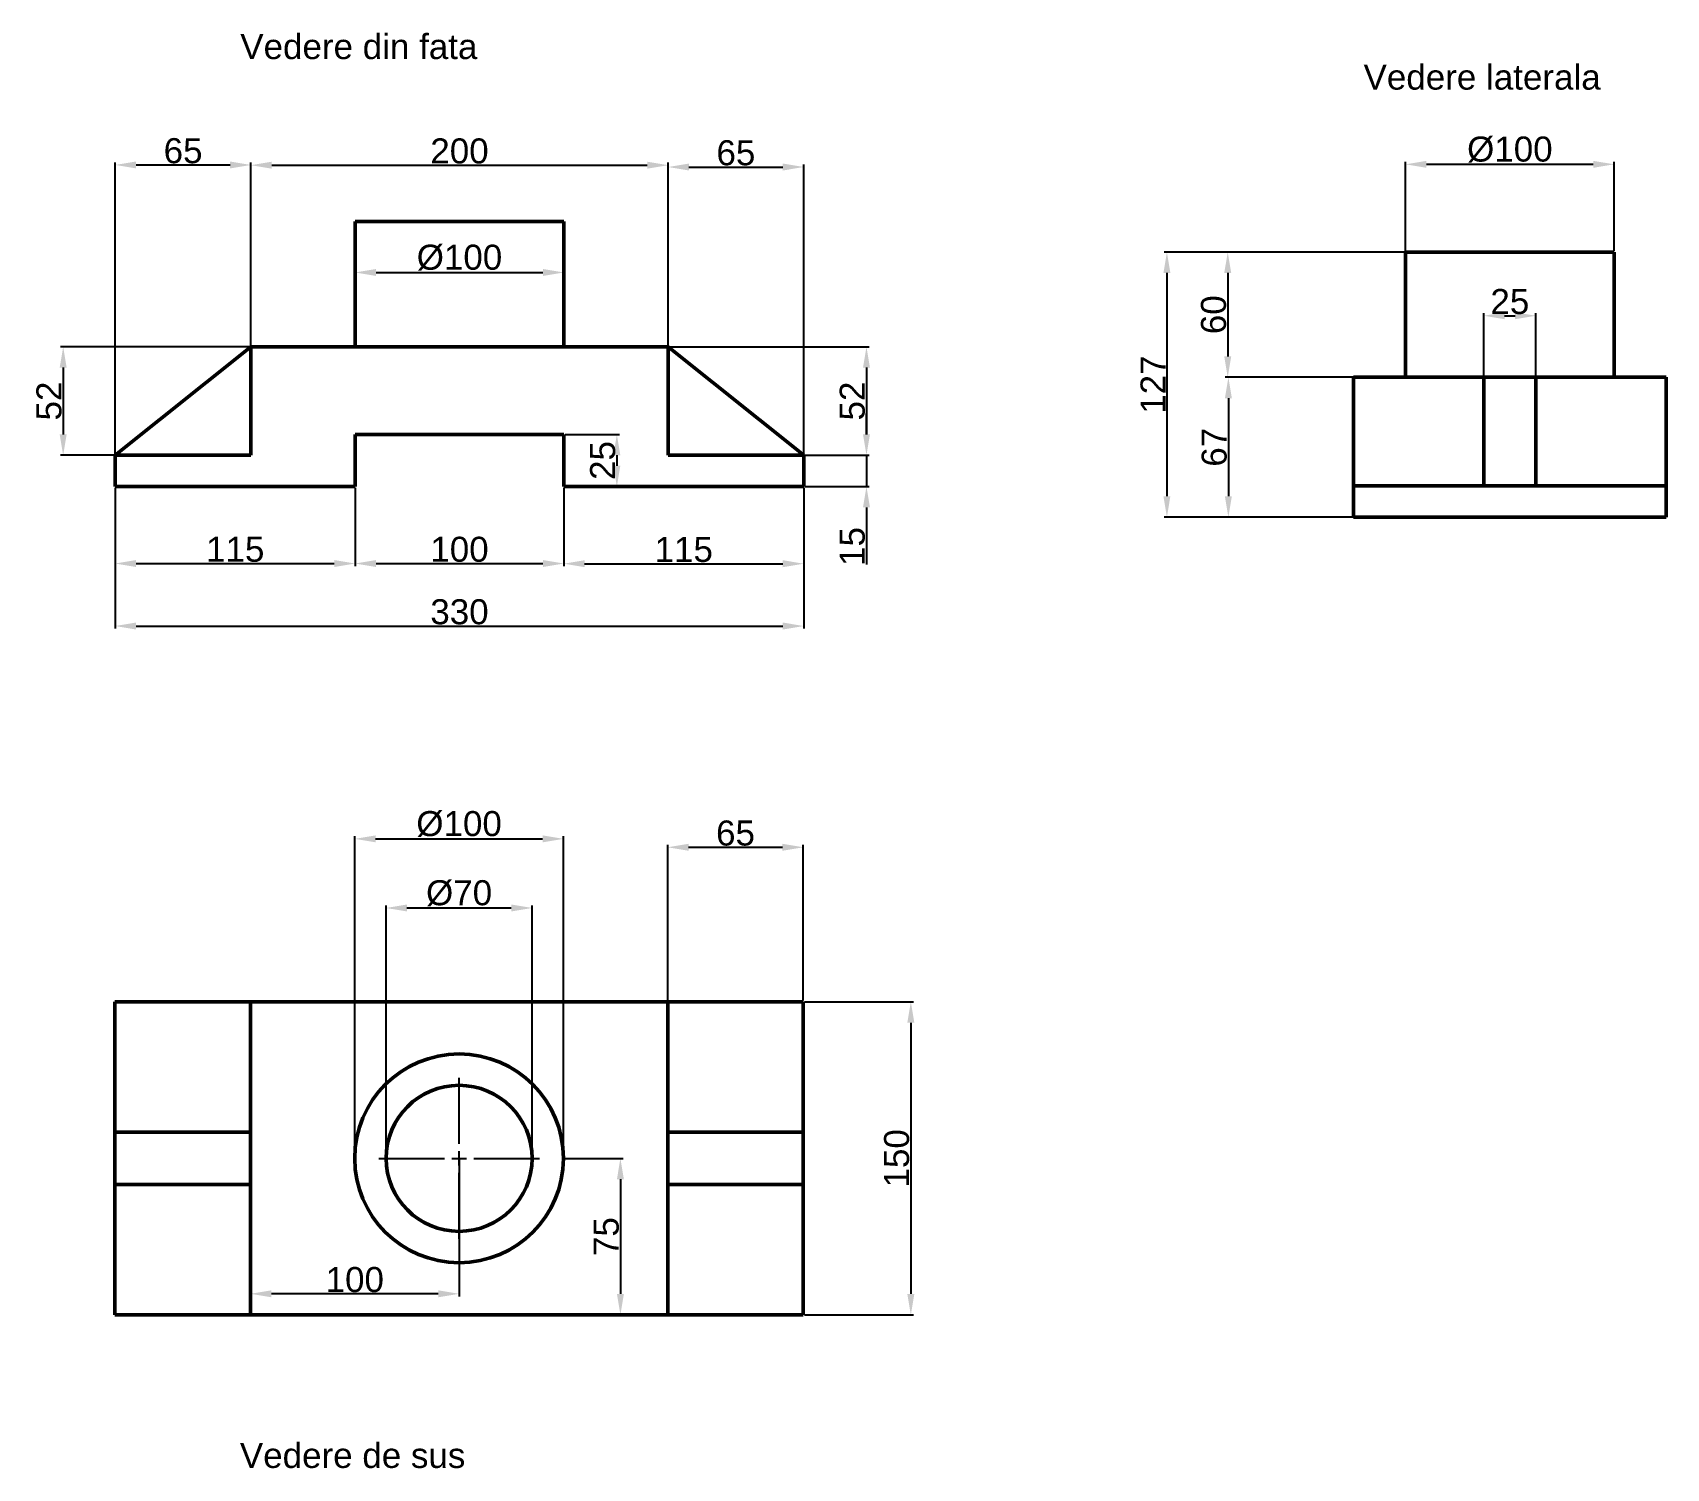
# Model space of a CAD drawing. Header units: millimetres. Extents: x 1008 to 1792, y 717 to 1405.
import ezdxf

# ---------------------------------------------------------------- set-up
doc = ezdxf.new("R2010")
doc.units = ezdxf.units.MM
doc.header["$LTSCALE"] = 1000
doc.linetypes.add('CENTER2', pattern=[28.575, 19.05, -3.175, 3.175, -3.175])
doc.layers.add('Contur', color=7, linetype='Continuous', lineweight=50)
doc.layers.add('Cote', color=7, linetype='Continuous', lineweight=25)
doc.styles.get("Standard").update_dxf_attribs({"font": 'arial.ttf'})
doc.styles.add('Text', font='arial.ttf', dxfattribs={"height": 12})
doc.dimstyles.new('ISO-25', dxfattribs={"dimtxt": 12, "dimasz": 10, "dimexe": 1.25, "dimexo": 0.625, "dimtad": 1, "dimtxsty": 'Standard', "dimcen": 2.5, "dimadec": 0, "dimazin": 0, "dimtfac": 1, "dimtmove": 0, "dimatfit": 3, "dimfxl": 1, "dimarcsym": 0})

# ---------------------------------------------------------------- blocks, each defined once
blk = doc.blocks.new('*D2')
at = {"layer": 'Cote', "color": 0, "lineweight": -2, "transparency": 16777216}
for p, q in [((1665.95, 1300.22), (1580.08, 1300.22)), ((1581.33, 1290.22), (1581.33, 1250.22)), ((1665.95, 1240.22), (1580.08, 1240.22))]:
    blk.add_line(p, q, dxfattribs=at)
at = {"layer": 'Cote', "color": 0, "transparency": 16777216}
for points in [[(1579.66, 1290.22), (1583, 1290.22), (1581.33, 1300.22)], [(1579.66, 1250.22), (1583, 1250.22), (1581.33, 1240.22)]]:
    blk.add_solid(points, dxfattribs=at)
at = {"layer": 'Defpoints', "color": 0, "transparency": 16777216}
for p in [(1666.57, 1300.22), (1581.33, 1240.22), (1666.57, 1240.22)]:
    blk.add_point(p, dxfattribs=at)
at = {"layer": 'Cote', "color": 0, "transparency": 16777216, "insert": (1574.58, 1270.22), "char_height": 12, "attachment_point": 5, "rotation": 90}
blk.add_mtext('60', dxfattribs=at)
blk = doc.blocks.new('*D3')
at = {"layer": 'Cote', "color": 0, "lineweight": -2, "transparency": 16777216}
for p, q in [((1640.95, 1240.22), (1580.39, 1240.22)), ((1581.64, 1230.22), (1581.64, 1183.22)), ((1640.95, 1173.22), (1580.39, 1173.22))]:
    blk.add_line(p, q, dxfattribs=at)
at = {"layer": 'Cote', "color": 0, "transparency": 16777216}
for points in [[(1579.97, 1230.22), (1583.3, 1230.22), (1581.64, 1240.22)], [(1579.97, 1183.22), (1583.3, 1183.22), (1581.64, 1173.22)]]:
    blk.add_solid(points, dxfattribs=at)
at = {"layer": 'Defpoints', "color": 0, "transparency": 16777216}
for p in [(1641.57, 1240.22), (1581.64, 1173.22), (1641.57, 1173.22)]:
    blk.add_point(p, dxfattribs=at)
at = {"layer": 'Cote', "color": 0, "transparency": 16777216, "insert": (1574.89, 1206.72), "char_height": 12, "attachment_point": 5, "rotation": 90}
blk.add_mtext('67', dxfattribs=at)
blk = doc.blocks.new('*D4')
at = {"layer": 'Cote', "color": 0, "lineweight": -2, "transparency": 16777216}
for p, q in [((1666.57, 1300.85), (1666.57, 1343.54)), ((1676.57, 1342.29), (1756.57, 1342.29)), ((1766.57, 1300.85), (1766.57, 1343.54))]:
    blk.add_line(p, q, dxfattribs=at)
at = {"layer": 'Cote', "color": 0, "transparency": 16777216}
for points in [[(1676.57, 1343.95), (1676.57, 1340.62), (1666.57, 1342.29)], [(1756.57, 1343.95), (1756.57, 1340.62), (1766.57, 1342.29)]]:
    blk.add_solid(points, dxfattribs=at)
at = {"layer": 'Defpoints', "color": 0, "transparency": 16777216}
for p in [(1766.57, 1342.29), (1666.57, 1300.22), (1766.57, 1300.22)]:
    blk.add_point(p, dxfattribs=at)
at = {"layer": 'Cote', "color": 0, "transparency": 16777216, "insert": (1716.57, 1349.38), "char_height": 12, "attachment_point": 5}
blk.add_mtext('%%C100', dxfattribs=at)
blk = doc.blocks.new('*D5')
at = {"layer": 'Cote', "color": 0, "lineweight": -2, "transparency": 16777216}
for p, q in [((1765.95, 1300.22), (1550.92, 1300.22)), ((1552.17, 1290.22), (1552.17, 1183.22)), ((1765.95, 1173.22), (1550.92, 1173.22))]:
    blk.add_line(p, q, dxfattribs=at)
at = {"layer": 'Cote', "color": 0, "transparency": 16777216}
for points in [[(1550.5, 1290.22), (1553.83, 1290.22), (1552.17, 1300.22)], [(1550.5, 1183.22), (1553.83, 1183.22), (1552.17, 1173.22)]]:
    blk.add_solid(points, dxfattribs=at)
at = {"layer": 'Defpoints', "color": 0, "transparency": 16777216}
for p in [(1766.57, 1300.22), (1552.17, 1173.22), (1766.57, 1173.22)]:
    blk.add_point(p, dxfattribs=at)
at = {"layer": 'Cote', "color": 0, "transparency": 16777216, "insert": (1545.52, 1236.72), "char_height": 12, "attachment_point": 5, "rotation": 90}
blk.add_mtext('127', dxfattribs=at)
blk = doc.blocks.new('*D6')
at = {"layer": 'Cote', "color": 0, "lineweight": -2, "transparency": 16777216}
for p, q in [((1704.07, 1240.85), (1704.07, 1270.98)), ((1714.07, 1269.73), (1719.07, 1269.73)), ((1729.07, 1240.85), (1729.07, 1270.98))]:
    blk.add_line(p, q, dxfattribs=at)
at = {"layer": 'Cote', "color": 0, "transparency": 16777216}
for points in [[(1714.07, 1271.39), (1714.07, 1268.06), (1704.07, 1269.73)], [(1719.07, 1271.39), (1719.07, 1268.06), (1729.07, 1269.73)]]:
    blk.add_solid(points, dxfattribs=at)
at = {"layer": 'Defpoints', "color": 0, "transparency": 16777216}
for p in [(1729.07, 1269.73), (1704.07, 1240.22), (1729.07, 1240.22)]:
    blk.add_point(p, dxfattribs=at)
at = {"layer": 'Cote', "color": 0, "transparency": 16777216, "insert": (1716.57, 1276.48), "char_height": 12, "attachment_point": 5}
blk.add_mtext('25', dxfattribs=at)
blk = doc.blocks.new('*D7')
at = {"layer": 'Cote', "color": 0, "lineweight": -2, "transparency": 16777216}
for p, q in [((1163.06, 1314.25), (1163.06, 1289.22)), ((1263.06, 1314.25), (1263.06, 1289.22)), ((1173.06, 1290.47), (1253.06, 1290.47))]:
    blk.add_line(p, q, dxfattribs=at)
at = {"layer": 'Cote', "color": 0, "transparency": 16777216}
for points in [[(1173.06, 1292.13), (1173.06, 1288.8), (1163.06, 1290.47)], [(1253.06, 1292.13), (1253.06, 1288.8), (1263.06, 1290.47)]]:
    blk.add_solid(points, dxfattribs=at)
at = {"layer": 'Defpoints', "color": 0, "transparency": 16777216}
for p in [(1163.06, 1314.87), (1263.06, 1314.87), (1263.06, 1290.47)]:
    blk.add_point(p, dxfattribs=at)
at = {"layer": 'Cote', "color": 0, "transparency": 16777216, "insert": (1213.06, 1297.56), "char_height": 12, "attachment_point": 5}
blk.add_mtext('%%C100', dxfattribs=at)
blk = doc.blocks.new('*D8')
at = {"layer": 'Cote', "color": 0, "lineweight": -2, "transparency": 16777216}
for p, q in [((1112.43, 1254.87), (1021.84, 1254.87)), ((1023.09, 1244.87), (1023.09, 1212.87)), ((1112.43, 1202.87), (1021.84, 1202.87))]:
    blk.add_line(p, q, dxfattribs=at)
at = {"layer": 'Cote', "color": 0, "transparency": 16777216}
for points in [[(1021.42, 1244.87), (1024.76, 1244.87), (1023.09, 1254.87)], [(1021.42, 1212.87), (1024.76, 1212.87), (1023.09, 1202.87)]]:
    blk.add_solid(points, dxfattribs=at)
at = {"layer": 'Defpoints', "color": 0, "transparency": 16777216}
for p in [(1113.06, 1254.87), (1023.09, 1202.87), (1113.06, 1202.87)]:
    blk.add_point(p, dxfattribs=at)
at = {"layer": 'Cote', "color": 0, "transparency": 16777216, "insert": (1016.34, 1228.87), "char_height": 12, "attachment_point": 5, "rotation": 90}
blk.add_mtext('52', dxfattribs=at)
blk = doc.blocks.new('*D9')
at = {"layer": 'Cote', "color": 0, "lineweight": -2, "transparency": 16777216}
for p, q in [((1048.06, 1203.5), (1048.06, 1343.24)), ((1058.06, 1341.99), (1103.06, 1341.99)), ((1113.06, 1203.5), (1113.06, 1343.24))]:
    blk.add_line(p, q, dxfattribs=at)
at = {"layer": 'Cote', "color": 0, "transparency": 16777216}
for points in [[(1058.06, 1343.65), (1058.06, 1340.32), (1048.06, 1341.99)], [(1103.06, 1343.65), (1103.06, 1340.32), (1113.06, 1341.99)]]:
    blk.add_solid(points, dxfattribs=at)
at = {"layer": 'Defpoints', "color": 0, "transparency": 16777216}
for p in [(1113.06, 1341.99), (1048.06, 1202.87), (1113.06, 1202.87)]:
    blk.add_point(p, dxfattribs=at)
at = {"layer": 'Cote', "color": 0, "transparency": 16777216, "insert": (1080.56, 1348.74), "char_height": 12, "attachment_point": 5}
blk.add_mtext('65', dxfattribs=at)
blk = doc.blocks.new('*D10')
at = {"layer": 'Cote', "color": 0, "lineweight": -2, "transparency": 16777216}
for p, q in [((1113.06, 1255.5), (1113.06, 1343.13)), ((1123.06, 1341.88), (1303.06, 1341.88)), ((1313.06, 1255.5), (1313.06, 1343.13))]:
    blk.add_line(p, q, dxfattribs=at)
at = {"layer": 'Cote', "color": 0, "transparency": 16777216}
for points in [[(1123.06, 1343.55), (1123.06, 1340.21), (1113.06, 1341.88)], [(1303.06, 1343.55), (1303.06, 1340.21), (1313.06, 1341.88)]]:
    blk.add_solid(points, dxfattribs=at)
at = {"layer": 'Defpoints', "color": 0, "transparency": 16777216}
for p in [(1313.06, 1341.88), (1113.06, 1254.87), (1313.06, 1254.87)]:
    blk.add_point(p, dxfattribs=at)
at = {"layer": 'Cote', "color": 0, "transparency": 16777216, "insert": (1213.06, 1348.63), "char_height": 12, "attachment_point": 5}
blk.add_mtext('200', dxfattribs=at)
blk = doc.blocks.new('*D11')
at = {"layer": 'Cote', "color": 0, "lineweight": -2, "transparency": 16777216}
for p, q in [((1408.15, 1212.87), (1408.15, 1222.87)), ((1378.68, 1202.87), (1409.4, 1202.87)), ((1408.15, 1202.87), (1408.15, 1187.87)), ((1378.68, 1187.87), (1409.4, 1187.87)), ((1408.15, 1177.87), (1408.15, 1150.47))]:
    blk.add_line(p, q, dxfattribs=at)
at = {"layer": 'Cote', "color": 0, "transparency": 16777216}
for points in [[(1406.49, 1212.87), (1409.82, 1212.87), (1408.15, 1202.87)], [(1406.49, 1177.87), (1409.82, 1177.87), (1408.15, 1187.87)]]:
    blk.add_solid(points, dxfattribs=at)
at = {"layer": 'Defpoints', "color": 0, "transparency": 16777216}
for p in [(1378.06, 1202.87), (1378.06, 1187.87), (1408.15, 1187.87)]:
    blk.add_point(p, dxfattribs=at)
at = {"layer": 'Cote', "color": 0, "transparency": 16777216, "insert": (1401.4, 1159.17), "char_height": 12, "attachment_point": 5, "rotation": 90}
blk.add_mtext('15', dxfattribs=at)
blk = doc.blocks.new('*D12')
at = {"layer": 'Cote', "color": 0, "lineweight": -2, "transparency": 16777216}
for p, q in [((1313.68, 1254.87), (1409.4, 1254.87)), ((1408.15, 1244.87), (1408.15, 1212.87)), ((1313.68, 1202.87), (1409.4, 1202.87))]:
    blk.add_line(p, q, dxfattribs=at)
at = {"layer": 'Cote', "color": 0, "transparency": 16777216}
for points in [[(1406.49, 1244.87), (1409.82, 1244.87), (1408.15, 1254.87)], [(1406.49, 1212.87), (1409.82, 1212.87), (1408.15, 1202.87)]]:
    blk.add_solid(points, dxfattribs=at)
at = {"layer": 'Defpoints', "color": 0, "transparency": 16777216}
for p in [(1313.06, 1254.87), (1313.06, 1202.87), (1408.15, 1202.87)]:
    blk.add_point(p, dxfattribs=at)
at = {"layer": 'Cote', "color": 0, "transparency": 16777216, "insert": (1401.4, 1228.87), "char_height": 12, "attachment_point": 5, "rotation": 90}
blk.add_mtext('52', dxfattribs=at)
blk = doc.blocks.new('*D13')
at = {"layer": 'Cote', "color": 0, "lineweight": -2, "transparency": 16777216}
for p, q in [((1263.68, 1212.87), (1289.75, 1212.87)), ((1288.5, 1202.87), (1288.5, 1197.87)), ((1263.68, 1187.87), (1289.75, 1187.87))]:
    blk.add_line(p, q, dxfattribs=at)
at = {"layer": 'Cote', "color": 0, "transparency": 16777216}
for points in [[(1286.83, 1202.87), (1290.17, 1202.87), (1288.5, 1212.87)], [(1286.83, 1197.87), (1290.17, 1197.87), (1288.5, 1187.87)]]:
    blk.add_solid(points, dxfattribs=at)
at = {"layer": 'Defpoints', "color": 0, "transparency": 16777216}
for p in [(1263.06, 1212.87), (1263.06, 1187.87), (1288.5, 1187.87)]:
    blk.add_point(p, dxfattribs=at)
at = {"layer": 'Cote', "color": 0, "transparency": 16777216, "insert": (1281.75, 1200.37), "char_height": 12, "attachment_point": 5, "rotation": 90}
blk.add_mtext('25', dxfattribs=at)
blk = doc.blocks.new('*D14')
at = {"layer": 'Cote', "color": 0, "lineweight": -2, "transparency": 16777216}
for p, q in [((1163.06, 1187.25), (1163.06, 1149.74)), ((1263.06, 1187.25), (1263.06, 1149.74)), ((1173.06, 1150.99), (1253.06, 1150.99))]:
    blk.add_line(p, q, dxfattribs=at)
at = {"layer": 'Cote', "color": 0, "transparency": 16777216}
for points in [[(1173.06, 1152.66), (1173.06, 1149.32), (1163.06, 1150.99)], [(1253.06, 1152.66), (1253.06, 1149.32), (1263.06, 1150.99)]]:
    blk.add_solid(points, dxfattribs=at)
at = {"layer": 'Defpoints', "color": 0, "transparency": 16777216}
for p in [(1163.06, 1187.87), (1263.06, 1187.87), (1263.06, 1150.99)]:
    blk.add_point(p, dxfattribs=at)
at = {"layer": 'Cote', "color": 0, "transparency": 16777216, "insert": (1213.06, 1157.74), "char_height": 12, "attachment_point": 5}
blk.add_mtext('100', dxfattribs=at)
blk = doc.blocks.new('*D15')
at = {"layer": 'Cote', "color": 0, "lineweight": -2, "transparency": 16777216}
for p, q in [((1048.06, 1187.25), (1048.06, 1149.74)), ((1163.06, 1187.25), (1163.06, 1149.74)), ((1058.06, 1150.99), (1153.06, 1150.99))]:
    blk.add_line(p, q, dxfattribs=at)
at = {"layer": 'Cote', "color": 0, "transparency": 16777216}
for points in [[(1058.06, 1152.66), (1058.06, 1149.32), (1048.06, 1150.99)], [(1153.06, 1152.66), (1153.06, 1149.32), (1163.06, 1150.99)]]:
    blk.add_solid(points, dxfattribs=at)
at = {"layer": 'Defpoints', "color": 0, "transparency": 16777216}
for p in [(1048.06, 1187.87), (1163.06, 1187.87), (1163.06, 1150.99)]:
    blk.add_point(p, dxfattribs=at)
at = {"layer": 'Cote', "color": 0, "transparency": 16777216, "insert": (1105.56, 1157.74), "char_height": 12, "attachment_point": 5}
blk.add_mtext('115', dxfattribs=at)
blk = doc.blocks.new('*D16')
at = {"layer": 'Cote', "color": 0, "lineweight": -2, "transparency": 16777216}
for p, q in [((1263.06, 1187.25), (1263.06, 1149.66)), ((1378.06, 1187.25), (1378.06, 1149.66)), ((1273.06, 1150.91), (1368.06, 1150.91))]:
    blk.add_line(p, q, dxfattribs=at)
at = {"layer": 'Cote', "color": 0, "transparency": 16777216}
for points in [[(1273.06, 1152.58), (1273.06, 1149.25), (1263.06, 1150.91)], [(1368.06, 1152.58), (1368.06, 1149.25), (1378.06, 1150.91)]]:
    blk.add_solid(points, dxfattribs=at)
at = {"layer": 'Defpoints', "color": 0, "transparency": 16777216}
for p in [(1263.06, 1187.87), (1378.06, 1187.87), (1378.06, 1150.91)]:
    blk.add_point(p, dxfattribs=at)
at = {"layer": 'Cote', "color": 0, "transparency": 16777216, "insert": (1320.56, 1157.66), "char_height": 12, "attachment_point": 5}
blk.add_mtext('115', dxfattribs=at)
blk = doc.blocks.new('*D17')
at = {"layer": 'Cote', "color": 0, "lineweight": -2, "transparency": 16777216}
for p, q in [((1048.06, 1187.25), (1048.06, 1119.79)), ((1378.06, 1187.25), (1378.06, 1119.79)), ((1058.06, 1121.04), (1368.06, 1121.04))]:
    blk.add_line(p, q, dxfattribs=at)
at = {"layer": 'Cote', "color": 0, "transparency": 16777216}
for points in [[(1058.06, 1122.71), (1058.06, 1119.38), (1048.06, 1121.04)], [(1368.06, 1122.71), (1368.06, 1119.38), (1378.06, 1121.04)]]:
    blk.add_solid(points, dxfattribs=at)
at = {"layer": 'Defpoints', "color": 0, "transparency": 16777216}
for p in [(1048.06, 1187.87), (1378.06, 1187.87), (1378.06, 1121.04)]:
    blk.add_point(p, dxfattribs=at)
at = {"layer": 'Cote', "color": 0, "transparency": 16777216, "insert": (1213.06, 1127.8), "char_height": 12, "attachment_point": 5}
blk.add_mtext('330', dxfattribs=at)
blk = doc.blocks.new('*D18')
at = {"layer": 'Cote', "color": 0, "lineweight": -2, "transparency": 16777216}
for p, q in [((1313.06, 1203.5), (1313.06, 1342.25)), ((1323.06, 1341), (1368.06, 1341)), ((1378.06, 1203.5), (1378.06, 1342.25))]:
    blk.add_line(p, q, dxfattribs=at)
at = {"layer": 'Cote', "color": 0, "transparency": 16777216}
for points in [[(1323.06, 1342.66), (1323.06, 1339.33), (1313.06, 1341)], [(1368.06, 1342.66), (1368.06, 1339.33), (1378.06, 1341)]]:
    blk.add_solid(points, dxfattribs=at)
at = {"layer": 'Defpoints', "color": 0, "transparency": 16777216}
for p in [(1378.06, 1341), (1313.06, 1202.87), (1378.06, 1202.87)]:
    blk.add_point(p, dxfattribs=at)
at = {"layer": 'Cote', "color": 0, "transparency": 16777216, "insert": (1345.56, 1347.75), "char_height": 12, "attachment_point": 5}
blk.add_mtext('65', dxfattribs=at)
blk = doc.blocks.new('*D20')
at = {"layer": 'Cote', "color": 0, "lineweight": -2, "transparency": 16777216}
for p, q in [((1112.87, 865.34), (1112.87, 799.79)), ((1212.87, 865.34), (1212.87, 799.79)), ((1202.87, 801.04), (1122.87, 801.04))]:
    blk.add_line(p, q, dxfattribs=at)
at = {"layer": 'Cote', "color": 0, "transparency": 16777216}
for points in [[(1122.87, 802.71), (1122.87, 799.38), (1112.87, 801.04)], [(1202.87, 802.71), (1202.87, 799.38), (1212.87, 801.04)]]:
    blk.add_solid(points, dxfattribs=at)
at = {"layer": 'Defpoints', "color": 0, "transparency": 16777216}
for p in [(1112.87, 865.96), (1212.87, 865.96), (1112.87, 801.04)]:
    blk.add_point(p, dxfattribs=at)
at = {"layer": 'Cote', "color": 0, "transparency": 16777216, "insert": (1162.87, 807.8), "char_height": 12, "attachment_point": 5}
blk.add_mtext('100', dxfattribs=at)
blk = doc.blocks.new('*U22')
at = {"layer": 'Cote', "color": 0, "linetype": 'CENTER2', "transparency": 16777216}
for p, q in [((0, 7), (0, 38.5)), ((-38.5, 0), (-7, 0)), ((7, 0), (38.5, 0)), ((0, -38.5), (0, -7))]:
    blk.add_line(p, q, dxfattribs=at)
at = {"layer": 'Cote', "color": 0, "linetype": 'Continuous', "transparency": 16777216}
for p, q in [((-3.5, 0), (3.5, 0)), ((0, -3.5), (0, 3.5))]:
    blk.add_line(p, q, dxfattribs=at)
blk = doc.blocks.new('*D23')
at = {"layer": 'Cote', "color": 0, "lineweight": -2, "transparency": 16777216}
for p, q in [((1263.5, 865.96), (1291.45, 865.96)), ((1290.2, 855.96), (1290.2, 800.96)), ((1263.5, 790.96), (1291.45, 790.96))]:
    blk.add_line(p, q, dxfattribs=at)
at = {"layer": 'Cote', "color": 0, "transparency": 16777216}
for points in [[(1288.54, 855.96), (1291.87, 855.96), (1290.2, 865.96)], [(1288.54, 800.96), (1291.87, 800.96), (1290.2, 790.96)]]:
    blk.add_solid(points, dxfattribs=at)
at = {"layer": 'Defpoints', "color": 0, "transparency": 16777216}
for p in [(1262.87, 865.96), (1262.87, 790.96), (1290.2, 790.96)]:
    blk.add_point(p, dxfattribs=at)
at = {"layer": 'Cote', "color": 0, "transparency": 16777216, "insert": (1283.48, 828.46), "char_height": 12, "attachment_point": 5, "rotation": 90}
blk.add_mtext('75', dxfattribs=at)
blk = doc.blocks.new('*D24')
at = {"layer": 'Cote', "color": 0, "lineweight": -2, "transparency": 16777216}
for p, q in [((1162.87, 866.59), (1162.87, 1020.31)), ((1172.87, 1019.06), (1252.87, 1019.06)), ((1262.87, 866.59), (1262.87, 1020.31))]:
    blk.add_line(p, q, dxfattribs=at)
at = {"layer": 'Cote', "color": 0, "transparency": 16777216}
for points in [[(1172.87, 1020.73), (1172.87, 1017.39), (1162.87, 1019.06)], [(1252.87, 1020.73), (1252.87, 1017.39), (1262.87, 1019.06)]]:
    blk.add_solid(points, dxfattribs=at)
at = {"layer": 'Defpoints', "color": 0, "transparency": 16777216}
for p in [(1262.87, 1019.06), (1162.87, 865.96), (1262.87, 865.96)]:
    blk.add_point(p, dxfattribs=at)
at = {"layer": 'Cote', "color": 0, "transparency": 16777216, "insert": (1212.87, 1026.15), "char_height": 12, "attachment_point": 5}
blk.add_mtext('%%C100', dxfattribs=at)
blk = doc.blocks.new('*D25')
at = {"layer": 'Cote', "color": 0, "lineweight": -2, "transparency": 16777216}
for p, q in [((1177.87, 866.59), (1177.87, 987.18)), ((1247.87, 866.59), (1247.87, 987.18)), ((1187.87, 985.93), (1237.87, 985.93))]:
    blk.add_line(p, q, dxfattribs=at)
at = {"layer": 'Cote', "color": 0, "transparency": 16777216}
for points in [[(1187.87, 987.6), (1187.87, 984.27), (1177.87, 985.93)], [(1237.87, 987.6), (1237.87, 984.27), (1247.87, 985.93)]]:
    blk.add_solid(points, dxfattribs=at)
at = {"layer": 'Defpoints', "color": 0, "transparency": 16777216}
for p in [(1247.87, 985.93), (1177.87, 865.96), (1247.87, 865.96)]:
    blk.add_point(p, dxfattribs=at)
at = {"layer": 'Cote', "color": 0, "transparency": 16777216, "insert": (1212.87, 993.02), "char_height": 12, "attachment_point": 5}
blk.add_mtext('%%C70', dxfattribs=at)
blk = doc.blocks.new('*D26')
at = {"layer": 'Cote', "color": 0, "lineweight": -2, "transparency": 16777216}
for p, q in [((1312.87, 941.59), (1312.87, 1016.27)), ((1322.87, 1015.02), (1367.87, 1015.02)), ((1377.87, 941.59), (1377.87, 1016.27))]:
    blk.add_line(p, q, dxfattribs=at)
at = {"layer": 'Cote', "color": 0, "transparency": 16777216}
for points in [[(1322.87, 1016.69), (1322.87, 1013.35), (1312.87, 1015.02)], [(1367.87, 1016.69), (1367.87, 1013.35), (1377.87, 1015.02)]]:
    blk.add_solid(points, dxfattribs=at)
at = {"layer": 'Defpoints', "color": 0, "transparency": 16777216}
for p in [(1377.87, 1015.02), (1312.87, 940.96), (1377.87, 940.96)]:
    blk.add_point(p, dxfattribs=at)
at = {"layer": 'Cote', "color": 0, "transparency": 16777216, "insert": (1345.37, 1021.77), "char_height": 12, "attachment_point": 5}
blk.add_mtext('65', dxfattribs=at)
blk = doc.blocks.new('*D27')
at = {"layer": 'Cote', "color": 0, "lineweight": -2, "transparency": 16777216}
for p, q in [((1378.5, 940.96), (1430.67, 940.96)), ((1429.42, 930.96), (1429.42, 800.96)), ((1378.5, 790.96), (1430.67, 790.96))]:
    blk.add_line(p, q, dxfattribs=at)
at = {"layer": 'Cote', "color": 0, "transparency": 16777216}
for points in [[(1427.75, 930.96), (1431.09, 930.96), (1429.42, 940.96)], [(1427.75, 800.96), (1431.09, 800.96), (1429.42, 790.96)]]:
    blk.add_solid(points, dxfattribs=at)
at = {"layer": 'Defpoints', "color": 0, "transparency": 16777216}
for p in [(1377.87, 940.96), (1377.87, 790.96), (1429.42, 790.96)]:
    blk.add_point(p, dxfattribs=at)
at = {"layer": 'Cote', "color": 0, "transparency": 16777216, "insert": (1422.67, 865.96), "char_height": 12, "attachment_point": 5, "rotation": 90}
blk.add_mtext('150', dxfattribs=at)

msp = doc.modelspace()

# ---------------------------------------------------------------- linework, layer by layer
at = {"layer": 'Contur'}
for p, q in [((1263.055, 1314.874), (1163.055, 1314.874)), ((1163.055, 1314.874), (1163.055, 1254.874)), ((1263.055, 1254.874), (1263.055, 1314.874)), ((1666.575, 1300.223), (1766.575, 1300.223)), ((1666.575, 1240.223), (1666.575, 1300.223)), ((1766.575, 1300.223), (1766.575, 1240.223)), ((1048.055, 1202.874), (1113.055, 1254.874)), ((1313.055, 1254.874), (1113.055, 1254.874)), ((1113.055, 1254.874), (1113.055, 1202.874)), ((1313.055, 1202.874), (1313.055, 1254.874)), ((1313.055, 1254.874), (1378.055, 1202.874)), ((1641.575, 1173.223), (1641.575, 1240.223)), ((1641.575, 1240.223), (1791.575, 1240.223)), ((1704.075, 1240.223), (1704.075, 1188.223)), ((1729.075, 1188.223), (1729.075, 1240.223)), ((1791.575, 1240.223), (1791.575, 1173.223)), ((1163.055, 1187.874), (1163.055, 1212.874)), ((1163.055, 1212.874), (1263.055, 1212.874)), ((1263.055, 1212.874), (1263.055, 1187.874)), ((1113.055, 1202.874), (1048.055, 1202.874)), ((1048.055, 1202.874), (1048.055, 1187.874)), ((1378.055, 1202.874), (1313.055, 1202.874)), ((1378.055, 1187.874), (1378.055, 1202.874)), ((1048.055, 1187.874), (1163.055, 1187.874)), ((1263.055, 1187.874), (1378.055, 1187.874)), ((1641.575, 1188.223), (1791.575, 1188.223)), ((1791.575, 1173.223), (1641.575, 1173.223)), ((1047.87, 940.965), (1377.87, 940.965)), ((1047.87, 790.965), (1047.87, 940.965)), ((1047.87, 940.965), (1047.87, 940.965)), ((1112.87, 940.965), (1112.87, 790.965)), ((1312.87, 940.965), (1312.87, 790.965)), ((1377.87, 940.965), (1377.87, 790.965)), ((1047.87, 878.465), (1112.87, 878.465)), ((1112.87, 878.465), (1112.87, 853.465)), ((1312.87, 853.465), (1312.87, 878.465)), ((1312.87, 878.465), (1377.87, 878.465)), ((1112.87, 853.465), (1047.87, 853.465)), ((1377.87, 853.465), (1312.87, 853.465)), ((1377.87, 790.965), (1047.87, 790.965))]:
    msp.add_line(p, q, dxfattribs=at)
for radius in [50, 35]:
    msp.add_circle((1212.87, 865.965), radius, dxfattribs=at)

# ---------------------------------------------------------------- block references
at = {"layer": 'Cote', "linetype": 'CENTER2'}
msp.add_blockref('*U22', (1212.87, 865.965), dxfattribs=at)

# ---------------------------------------------------------------- texts
at = {"char_height": 12, "attachment_point": 1, "style": 'Text'}
for s, insert in [('Vedere din fata', (1107.97, 1404.734)), ('Vedere laterala', (1646.435, 1390.082)), ('Vedere de sus', (1107.785, 729.593))]:
    msp.add_mtext_dynamic_manual_height_columns(s, width=290.0446, gutter_width=60, heights=[0], dxfattribs=dict(at, insert=insert))

# ---------------------------------------------------------------- dimensions: what is measured, and where the dimension line sits
at = {"layer": 'Cote'}
for base, p1, p2, picture, middle in [((1113.055, 1341.985), (1048.055, 1202.874), (1113.055, 1202.874), '*D9', (1080.555, 1348.737)), ((1313.055, 1341.879), (1113.055, 1254.874), (1313.055, 1254.874), '*D10', (1213.055, 1348.631)), ((1378.055, 1340.997), (1313.055, 1202.874), (1378.055, 1202.874), '*D18', (1345.555, 1347.749)), ((1729.075, 1269.728), (1704.075, 1240.223), (1729.075, 1240.223), '*D6', (1716.575, 1276.48)), ((1163.055, 1150.992), (1048.055, 1187.874), (1163.055, 1187.874), '*D15', (1105.555, 1157.744)), ((1378.055, 1121.042), (1048.055, 1187.874), (1378.055, 1187.874), '*D17', (1213.055, 1127.798)), ((1263.055, 1150.992), (1163.055, 1187.874), (1263.055, 1187.874), '*D14', (1213.055, 1157.744)), ((1378.055, 1150.913), (1263.055, 1187.874), (1378.055, 1187.874), '*D16', (1320.555, 1157.664)), ((1377.87, 1015.021), (1312.87, 940.965), (1377.87, 940.965), '*D26', (1345.37, 1021.773)), ((1112.87, 801.045), (1212.87, 865.965), (1112.87, 865.965), '*D20', (1162.87, 807.797))]:
    dim = msp.add_linear_dim(base=base, p1=p1, p2=p2, dimstyle='ISO-25', dxfattribs=at)
    dim.commit()
    dim.dimension.update_dxf_attribs({"geometry": picture, "text_midpoint": middle})
for base, p1, p2, picture, middle in [((1766.575, 1342.288), (1666.575, 1300.223), (1766.575, 1300.223), '*D4', (1716.575, 1349.376)), ((1262.87, 1019.06), (1162.87, 865.965), (1262.87, 865.965), '*D24', (1212.87, 1026.148)), ((1247.87, 985.934), (1177.87, 865.965), (1247.87, 865.965), '*D25', (1212.87, 993.022))]:
    dim = msp.add_linear_dim(base=base, p1=p1, p2=p2, text='%%C<>', dimstyle='ISO-25', dxfattribs=at)
    dim.commit()
    dim.dimension.update_dxf_attribs({"geometry": picture, "text_midpoint": middle})
dim = msp.add_linear_dim(base=(1263.055, 1290.468), p1=(1163.055, 1314.874), p2=(1263.055, 1314.874), text='%%C<>', dimstyle='ISO-25', dxfattribs=at)
dim.commit()
dim.dimension.update_dxf_attribs({"geometry": '*D7', "text_midpoint": (1213.055, 1290.468), "dimtype": 160})
for base, p1, p2, picture, middle in [((1552.168, 1173.223), (1766.575, 1300.223), (1766.575, 1173.223), '*D5', (1545.518, 1236.723)), ((1581.331, 1240.223), (1666.575, 1300.223), (1666.575, 1240.223), '*D2', (1574.579, 1270.223)), ((1023.09, 1202.874), (1113.055, 1254.874), (1113.055, 1202.874), '*D8', (1016.339, 1228.874)), ((1408.152, 1202.874), (1313.055, 1254.874), (1313.055, 1202.874), '*D12', (1401.4, 1228.874)), ((1581.637, 1173.223), (1641.575, 1240.223), (1641.575, 1173.223), '*D3', (1574.885, 1206.723)), ((1408.152, 1187.874), (1378.055, 1202.874), (1378.055, 1187.874), '*D11', (1401.4, 1159.174)), ((1288.5, 1187.874), (1263.055, 1212.874), (1263.055, 1187.874), '*D13', (1281.748, 1200.374)), ((1429.42, 790.965), (1377.87, 940.965), (1377.87, 790.965), '*D27', (1422.668, 865.965))]:
    dim = msp.add_linear_dim(base=base, p1=p1, p2=p2, angle=90, dimstyle='ISO-25', dxfattribs=at)
    dim.commit()
    dim.dimension.update_dxf_attribs({"geometry": picture, "text_midpoint": middle})
dim = msp.add_linear_dim(base=(1290.203, 790.965), p1=(1262.87, 865.965), p2=(1262.87, 790.965), angle=90, dimstyle='ISO-25', dxfattribs=at)
dim.commit()
dim.dimension.update_dxf_attribs({"geometry": '*D23', "text_midpoint": (1290.203, 828.465), "dimtype": 160})

doc.saveas('drawing.dxf')
